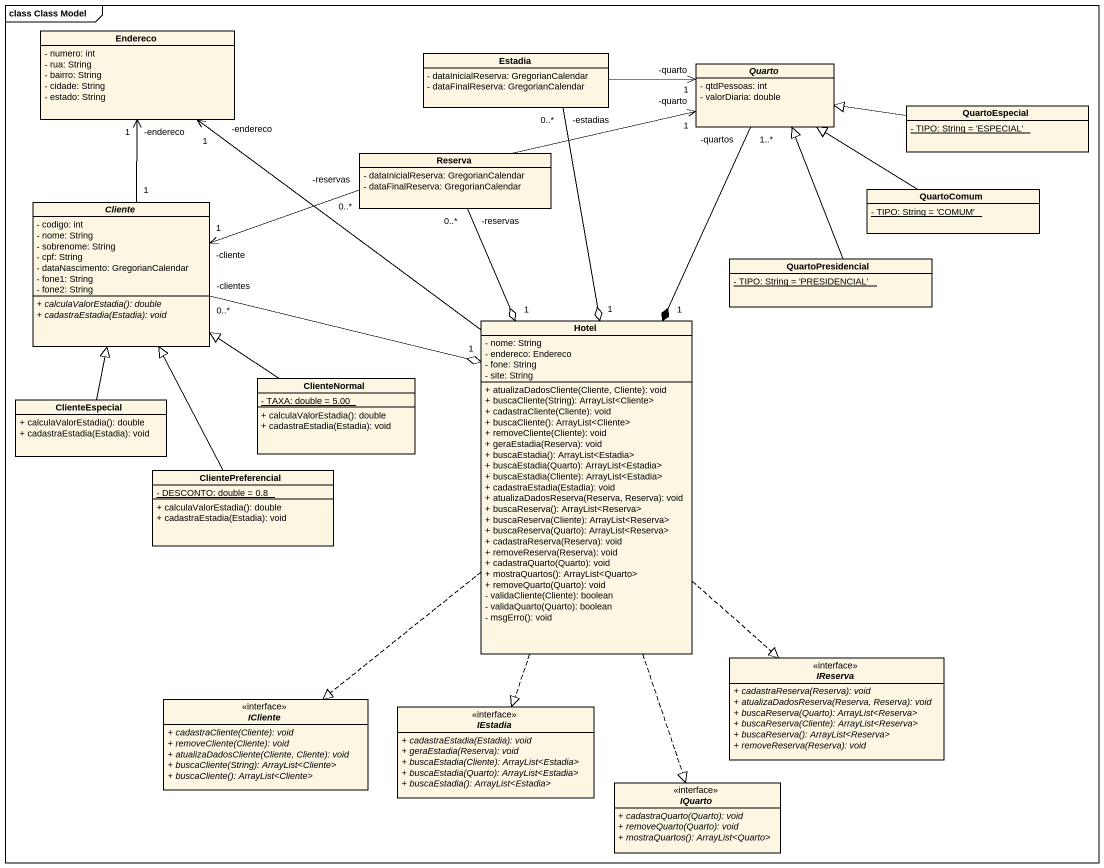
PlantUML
@startuml
mainframe class Class Model
hide circle
hide empty members
skinparam classAttributeIconSize 0
class Endereco {
  - numero: int
  - rua: String
  - bairro: String
  - cidade: String
  - estado: String
}
class Estadia {
  - dataInicialReserva: GregorianCalendar
  - dataFinalReserva: GregorianCalendar
}
abstract class Quarto {
  - qtdPessoas: int
  - valorDiaria: double
}
class QuartoEspecial {
  {static} - TIPO: String = 'ESPECIAL'
}
class Reserva {
  - dataInicialReserva: GregorianCalendar
  - dataFinalReserva: GregorianCalendar
}
class QuartoComum {
  {static} - TIPO: String = 'COMUM'
}
abstract class Cliente {
  - codigo: int
  - nome: String
  - sobrenome: String
  - cpf: String
  - dataNascimento: GregorianCalendar
  - fone1: String
  - fone2: String
  {abstract} + calculaValorEstadia(): double
  {abstract} + cadastraEstadia(Estadia): void
}
class QuartoPresidencial {
  {static} - TIPO: String = 'PRESIDENCIAL'
}
class Hotel {
  - nome: String
  - endereco: Endereco
  - fone: String
  - site: String
  + atualizaDadosCliente(Cliente, Cliente): void
  + buscaCliente(String): ArrayList<Cliente>
  + cadastraCliente(Cliente): void
  + buscaCliente(): ArrayList<Cliente>
  + removeCliente(Cliente): void
  + geraEstadia(Reserva): void
  + buscaEstadia(): ArrayList<Estadia>
  + buscaEstadia(Quarto): ArrayList<Estadia>
  + buscaEstadia(Cliente): ArrayList<Estadia>
  + cadastraEstadia(Estadia): void
  + atualizaDadosReserva(Reserva, Reserva): void
  + buscaReserva(): ArrayList<Reserva>
  + buscaReserva(Cliente): ArrayList<Reserva>
  + buscaReserva(Quarto): ArrayList<Reserva>
  + cadastraReserva(Reserva): void
  + removeReserva(Reserva): void
  + cadastraQuarto(Quarto): void
  + mostraQuartos(): ArrayList<Quarto>
  + removeQuarto(Quarto): void
  - validaCliente(Cliente): boolean
  - validaQuarto(Quarto): boolean
  - msgErro(): void
}
class ClienteNormal {
  {static} - TAXA: double = 5.00
  + calculaValorEstadia(): double
  + cadastraEstadia(Estadia): void
}
class ClienteEspecial {
  + calculaValorEstadia(): double
  + cadastraEstadia(Estadia): void
}
class ClientePreferencial {
  {static} - DESCONTO: double = 0.8
  + calculaValorEstadia(): double
  + cadastraEstadia(Estadia): void
}
interface IReserva <<interface>> {
  {abstract} + cadastraReserva(Reserva): void
  {abstract} + atualizaDadosReserva(Reserva, Reserva): void
  {abstract} + buscaReserva(Quarto): ArrayList<Reserva>
  {abstract} + buscaReserva(Cliente): ArrayList<Reserva>
  {abstract} + buscaReserva(): ArrayList<Reserva>
  {abstract} + removeReserva(Reserva): void
}
interface ICliente <<interface>> {
  {abstract} + cadastraCliente(Cliente): void
  {abstract} + removeCliente(Cliente): void
  {abstract} + atualizaDadosCliente(Cliente, Cliente): void
  {abstract} + buscaCliente(String): ArrayList<Cliente>
  {abstract} + buscaCliente(): ArrayList<Cliente>
}
interface IEstadia <<interface>> {
  {abstract} + cadastraEstadia(Estadia): void
  {abstract} + geraEstadia(Reserva): void
  {abstract} + buscaEstadia(Cliente): ArrayList<Estadia>
  {abstract} + buscaEstadia(Quarto): ArrayList<Estadia>
  {abstract} + buscaEstadia(): ArrayList<Estadia>
}
interface IQuarto <<interface>> {
  {abstract} + cadastraQuarto(Quarto): void
  {abstract} + removeQuarto(Quarto): void
  {abstract} + mostraQuartos(): ArrayList<Quarto>
}
Estadia -right-> "-quarto\n1" Quarto
Estadia "-estadias\n0..*" --o "1" Hotel
Quarto "-quartos\n1..*" --* "1" Hotel
QuartoEspecial -left-|> Quarto
Reserva -right-> "-quarto\n1" Quarto
Reserva "-reservas\n0..*" -left-> "-cliente\n1" Cliente
Reserva "-reservas\n0..*" --o "1" Hotel
QuartoComum -up-|> Quarto
Cliente "1" -up-> "-endereco\n1" Endereco
Cliente "-clientes\n0..*" -right-o "1" Hotel
QuartoPresidencial -up-|> Quarto
Hotel -up-> "-endereco\n1" Endereco
Hotel ..|> IReserva
Hotel ..|> ICliente
Hotel ..|> IEstadia
Hotel ..|> IQuarto
ClienteNormal -up-|> Cliente
ClienteEspecial -up-|> Cliente
ClientePreferencial -up-|> Cliente
@enduml
